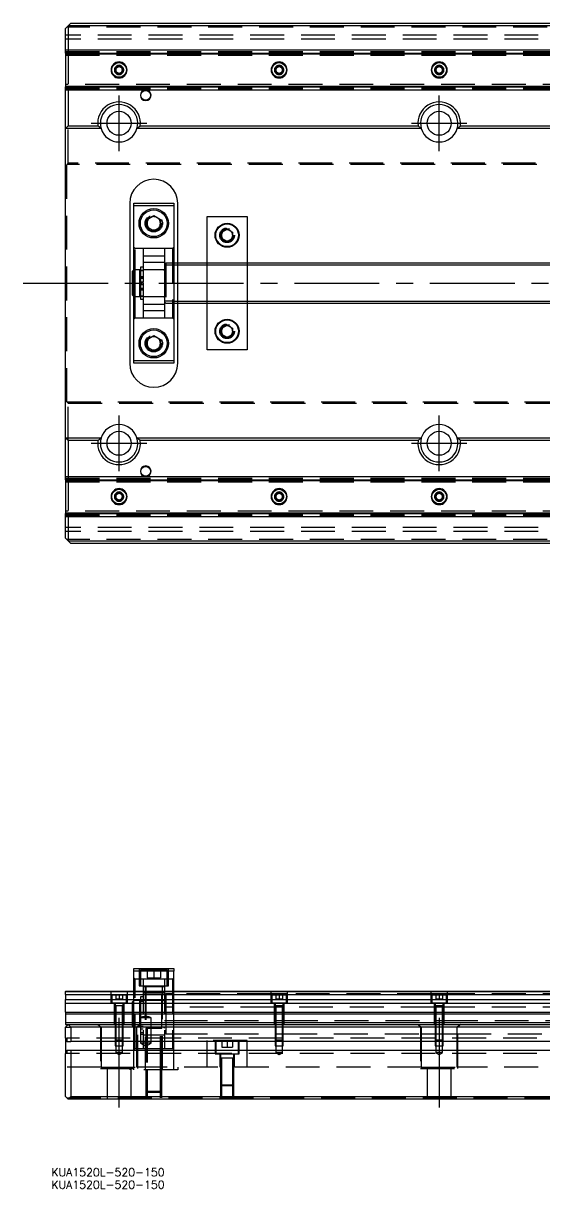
# Model space of a CAD drawing. Extents: x -16 to 810, y -339 to 108.
# Drawn here: x -15.9 to 179.5, y -339.5 to 97.5 of the extents above; entities that cross this region are included whole.
import ezdxf

# ---------------------------------------------------------------- set-up
doc = ezdxf.new("R2010")
doc.units = 0
doc.linetypes.add('CENTER', pattern=[50.8, 31.75, -6.35, 6.35, -6.35])
doc.linetypes.add('DASHED', pattern=[19.05, 12.7, -6.35])
doc.layers.get('0').update_dxf_attribs({"linetype": 'CONTINUOUS'})
doc.layers.add('CENTER', color=1, linetype='CENTER')
doc.styles.get("Standard").update_dxf_attribs({"font": 'txt.shx', "height": 3, "bigfont": 'bigfont.shx'})

# ---------------------------------------------------------------- blocks, each defined once
blk = doc.blocks.new('*U2')
at = {"color": 7, "linetype": 'CONTINUOUS'}
blk.add_text('KUA1520L-520-150', height=3, dxfattribs=at).set_placement((-5.35, -334.86))
blk = doc.blocks.new('*U3')
at = {"color": 7, "linetype": 'CONTINUOUS'}
blk.add_text('KUA1520L-520-150', height=3, dxfattribs=at).set_placement((-5.35, -339.5))

msp = doc.modelspace()

# ---------------------------------------------------------------- linework, layer by layer
at = {"color": 7, "linetype": 'CONTINUOUS'}
for p, q in [((1, 96.5), (0, 95.5)), ((2, 97.5), (1, 96.5)), ((1, 96.5), (1, 87.5)), ((185, 96.5), (1, 96.5)), ((2, 97.5), (185, 97.5)), ((0, 87.5), (0, 95.5)), ((0, 86.32), (0, 87.5)), ((0, 87.5), (185, 87.5)), ((0, 86.32), (185, 86.32)), ((0, 86.32), (0, 86.1)), ((0, 86.1), (0, 73.9)), ((0, 86.1), (185, 86.1)), ((18.75, 80.72), (20, 81.44)), ((18.75, 79.28), (18.75, 80.72)), ((20, 78.56), (18.75, 79.28)), ((20, 81.44), (21.25, 80.72)), ((21.25, 79.28), (20, 78.56)), ((21.25, 80.72), (21.25, 79.28)), ((78.75, 80.72), (80, 81.44)), ((78.75, 79.28), (78.75, 80.72)), ((80, 78.56), (78.75, 79.28)), ((80, 81.44), (81.25, 80.72)), ((81.25, 79.28), (80, 78.56)), ((81.25, 80.72), (81.25, 79.28)), ((138.75, 80.72), (140, 81.44)), ((138.75, 79.28), (138.75, 80.72)), ((140, 78.56), (138.75, 79.28)), ((140, 81.44), (141.25, 80.72)), ((141.25, 79.28), (140, 78.56)), ((141.25, 80.72), (141.25, 79.28)), ((0, 73.9), (0, 73.68)), ((0, 73.9), (185, 73.9)), ((0, 72.5), (0, 73.68)), ((0, 73.68), (185, 73.68)), ((0, 58), (0, 72.5)), ((0, 72.5), (185, 72.5)), ((1, 72.5), (1, 59)), ((0, 58), (1, 59)), ((0, -58), (0, 58)), ((13.29, 58), (0, 58)), ((1, 59), (12.06, 59)), ((13.29, 58), (12.06, 59)), ((26.71, 58), (27.94, 59)), ((133.29, 58), (26.71, 58)), ((27.94, 59), (132.06, 59)), ((133.29, 58), (132.06, 59)), ((146.71, 58), (147.94, 59)), ((185, 58), (146.71, 58)), ((147.94, 59), (185, 59)), ((24, 30), (24, -30)), ((25.5, 29), (25.5, 30)), ((25.5, 30), (40.5, 30)), ((25.5, -29), (25.5, 29)), ((40.5, 29), (25.5, 29)), ((40.5, 30), (40.5, 29)), ((40.5, 29), (40.5, -29)), ((42, 7.5), (42, 30)), ((30.5, 23.94), (33, 25.39)), ((30.5, 21.06), (30.5, 23.94)), ((33, 25.39), (35.5, 23.94)), ((35.5, 23.94), (35.5, 21.06)), ((53, 7.5), (53, 25)), ((53, 25), (68, 25)), ((68, 25), (68, 7.5)), ((33, 19.61), (30.5, 21.06)), ((35.5, 21.06), (33, 19.61)), ((58.5, 19.15), (60.5, 20.31)), ((58.5, 16.85), (58.5, 19.15)), ((60.5, 20.31), (62.5, 19.15)), ((62.5, 19.15), (62.5, 16.85)), ((60.5, 15.69), (58.5, 16.85)), ((62.5, 16.85), (60.5, 15.69)), ((25.5, 5), (25, 4.5)), ((25, -4.5), (25, 4.5)), ((185, 7.5), (40.5, 7.5)), ((25, -4.5), (25.5, -5)), ((40.5, -7.5), (185, -7.5)), ((42, -30), (42, -7.5)), ((53, -25), (53, -7.5)), ((68, -7.5), (68, -25)), ((58.5, -16.85), (60.5, -15.69)), ((58.5, -19.15), (58.5, -16.85)), ((60.5, -15.69), (62.5, -16.85)), ((62.5, -16.85), (62.5, -19.15)), ((30.5, -21.06), (33, -19.61)), ((30.5, -23.94), (30.5, -21.06)), ((33, -19.61), (35.5, -21.06)), ((35.5, -21.06), (35.5, -23.94)), ((60.5, -20.31), (58.5, -19.15)), ((62.5, -19.15), (60.5, -20.31)), ((33, -25.39), (30.5, -23.94)), ((35.5, -23.94), (33, -25.39)), ((68, -25), (53, -25)), ((25.5, -29), (40.5, -29)), ((25.5, -30), (25.5, -29)), ((40.5, -30), (25.5, -30)), ((40.5, -29), (40.5, -30)), ((0, -72.5), (0, -58)), ((0, -58), (13.29, -58)), ((1, -59), (0, -58)), ((12.06, -59), (1, -59)), ((1, -59), (1, -72.5)), ((12.06, -59), (13.29, -58)), ((26.71, -58), (133.29, -58)), ((27.94, -59), (26.71, -58)), ((132.06, -59), (27.94, -59)), ((132.06, -59), (133.29, -58)), ((146.71, -58), (185, -58)), ((147.94, -59), (146.71, -58)), ((185, -59), (147.94, -59)), ((0, -73.68), (0, -72.5)), ((0, -72.5), (185, -72.5)), ((0, -73.68), (0, -73.9)), ((0, -73.68), (185, -73.68)), ((0, -73.9), (0, -86.1)), ((0, -73.9), (185, -73.9)), ((18.75, -79.28), (20, -78.56)), ((20, -78.56), (21.25, -79.28)), ((78.75, -79.28), (80, -78.56)), ((80, -78.56), (81.25, -79.28)), ((138.75, -79.28), (140, -78.56)), ((140, -78.56), (141.25, -79.28)), ((18.75, -80.72), (18.75, -79.28)), ((20, -81.44), (18.75, -80.72)), ((21.25, -80.72), (20, -81.44)), ((21.25, -79.28), (21.25, -80.72)), ((78.75, -80.72), (78.75, -79.28)), ((80, -81.44), (78.75, -80.72)), ((81.25, -80.72), (80, -81.44)), ((81.25, -79.28), (81.25, -80.72)), ((138.75, -80.72), (138.75, -79.28)), ((140, -81.44), (138.75, -80.72)), ((141.25, -80.72), (140, -81.44)), ((141.25, -79.28), (141.25, -80.72)), ((0, -86.1), (0, -86.32)), ((0, -86.1), (185, -86.1)), ((0, -87.5), (0, -86.32)), ((0, -86.32), (185, -86.32)), ((0, -95.5), (0, -87.5)), ((0, -87.5), (185, -87.5)), ((1, -87.5), (1, -96.5)), ((0, -95.5), (1, -96.5)), ((1, -96.5), (185, -96.5)), ((1, -96.5), (2, -97.5)), ((185, -97.5), (2, -97.5)), ((25.5, -256.95), (40.5, -256.95)), ((25.5, -257.95), (25.5, -256.95)), ((40.5, -256.95), (40.5, -257.95)), ((25.5, -265.45), (25.5, -257.95)), ((40.5, -257.95), (25.5, -257.95)), ((40.5, -265.45), (40.5, -257.95)), ((0, -265.45), (0, -265.58)), ((0, -265.45), (191.5, -265.45)), ((0, -265.58), (191.5, -265.58)), ((0, -266.66), (0, -265.58)), ((0, -266.66), (191.5, -266.66)), ((0, -266.66), (0, -268.53)), ((0, -269.88), (0, -268.53)), ((0, -268.53), (191.5, -268.53)), ((0, -273.36), (0, -269.88)), ((0, -269.88), (191.5, -269.88)), ((0, -273.36), (191.5, -273.36)), ((0, -273.36), (0, -273.95)), ((0, -273.95), (191.5, -273.95)), ((0, -273.95), (0, -277.15)), ((0, -277.15), (520, -277.15)), ((0, -277.15), (0, -277.95)), ((0, -278.95), (1, -277.95)), ((0, -277.95), (1, -277.95)), ((0, -283.1), (0, -278.95)), ((1, -277.95), (519, -277.95)), ((1, -277.95), (2, -278.95)), ((518, -278.95), (2, -278.95)), ((2, -278.95), (2, -284.25)), ((0, -283.1), (0, -284.25)), ((0, -283.1), (0.5, -283.1)), ((0.5, -283.1), (0.5, -284.25)), ((0, -284.25), (0, -287.65)), ((0.5, -284.25), (0, -284.25)), ((0, -287.65), (0, -288.8)), ((0, -287.65), (0.5, -287.65)), ((0.5, -284.25), (2, -284.25)), ((2, -287.65), (0.5, -287.65)), ((0.5, -287.65), (0.5, -288.8)), ((518, -284.25), (2, -284.25)), ((518, -287.65), (2, -287.65)), ((2, -287.65), (2, -304.95)), ((0.5, -288.8), (0, -288.8)), ((0, -304.95), (0, -288.8)), ((1, -305.95), (0, -304.95)), ((2, -304.95), (1, -305.95)), ((2, -304.95), (518, -304.95)), ((519, -305.95), (1, -305.95))]:
    msp.add_line(p, q, dxfattribs=at)
at = {"color": 3, "linetype": 'DASHED'}
for p, q in [((520, 93), (0, 93)), ((199.5, 96), (0.5, 96)), ((520, 91.5), (0, 91.5)), ((1, 87.5), (1, 72.5)), ((0, 86.91), (185, 86.91)), ((0, 86.7), (520, 86.7)), ((0, 86.26), (191.5, 86.26)), ((0, 85.5), (191.5, 85.5)), ((18.5, 80), (18.52, 80.22)), ((78.5, 80), (78.52, 80.22)), ((138.5, 80), (138.52, 80.22)), ((191.5, 74.5), (0, 74.5)), ((0, 73.74), (191.5, 73.74)), ((0, 73.3), (520, 73.3)), ((0, 73.09), (185, 73.09)), ((1, 45), (1, 59)), ((1, 45), (0.5, 44.5)), ((519.5, 44.5), (0.5, 44.5)), ((0.5, -44.5), (0.5, 44.5)), ((519, 45), (1, 45)), ((30, 22.5), (30.02, 22.85)), ((58, 18), (58.01, 18.25)), ((26, 13), (25.5, 13.5)), ((40.5, 13.5), (40, 13)), ((29, 13), (26, 13)), ((26, 0), (26, 13)), ((37, 13), (29, 13)), ((29, 13), (29, 0)), ((37, 10.2), (29, 10.2)), ((40, 13), (37, 13)), ((37, 13), (37, 0)), ((40, 13), (40, -13)), ((27.85, 5), (25.5, 5)), ((27.85, -5), (27.85, 5)), ((28, 4.8), (27.85, 4.8)), ((29, 6), (28, 6)), ((28, 6), (28, -6)), ((29, 4.8), (28, 4.8)), ((29, 4.65), (28, 4.65)), ((37, 7.8), (29, 7.8)), ((36.7, 5), (29, 5)), ((36.7, 5), (29, 5)), ((37, 5), (36.7, 5)), ((37.5, 7.5), (37, 7)), ((40.5, 6.75), (37, 6.75)), ((40.5, 7.5), (37.5, 7.5)), ((37.5, 7.5), (37.5, -7.5)), ((42, 2.5), (42, 7.5)), ((53, 2.5), (53, 7.5)), ((68, 7.5), (68, 2.5)), ((26, -13), (26, 0)), ((29, 2.4), (28, 2.4)), ((28, 2.34), (29, 2.34)), ((29, 1.8), (28, 1.8)), ((28, 0.6), (29, 0.6)), ((28, 0.3), (29, 0.3)), ((29, 0), (29, -13)), ((37, 0), (37, -13)), ((42, -2.5), (42, 2.5)), ((53, -2.5), (53, 2.5)), ((68, 2.5), (68, -2.5)), ((28, -0.3), (29, -0.3)), ((29, -0.6), (28, -0.6)), ((28, -1.8), (29, -1.8)), ((29, -2.34), (28, -2.34)), ((28, -2.4), (29, -2.4)), ((42, -7.5), (42, -2.5)), ((53, -7.5), (53, -2.5)), ((68, -2.5), (68, -7.5)), ((25.5, -5), (27.85, -5)), ((27.85, -4.8), (28, -4.8)), ((28, -4.65), (29, -4.65)), ((28, -4.8), (29, -4.8)), ((28, -6), (29, -6)), ((29, -5), (36.7, -5)), ((29, -5), (36.7, -5)), ((29, -7.8), (37, -7.8)), ((36.7, -5), (37, -5)), ((40.5, -6.75), (37, -6.75)), ((37, -7), (37.5, -7.5)), ((37.5, -7.5), (40.5, -7.5)), ((25.5, -13.5), (26, -13)), ((26, -13), (29, -13)), ((29, -10.2), (37, -10.2)), ((29, -13), (37, -13)), ((37, -13), (40, -13)), ((40, -13), (40.5, -13.5)), ((58, -18), (58.02, -17.7)), ((30, -22.5), (30.02, -22.15)), ((0.5, -44.5), (1, -45)), ((0.5, -44.5), (519.5, -44.5)), ((1, -59), (1, -45)), ((1, -45), (519, -45)), ((0, -73.09), (185, -73.09)), ((0, -73.3), (520, -73.3)), ((0, -73.74), (191.5, -73.74)), ((1, -72.5), (1, -87.5)), ((0, -74.5), (191.5, -74.5)), ((21.48, -79.74), (21.5, -80)), ((78.5, -80), (78.52, -79.75)), ((138.5, -80), (138.52, -79.75)), ((191.5, -85.5), (0, -85.5)), ((0, -86.26), (191.5, -86.26)), ((0, -86.7), (520, -86.7)), ((0, -86.91), (185, -86.91)), ((520, -91.5), (0, -91.5)), ((520, -93), (0, -93)), ((199.5, -96), (0.5, -96)), ((27.5, -256.95), (27.5, -263.45)), ((28, -257.45), (28, -263.45)), ((38, -257.45), (28, -257.45)), ((30.5, -257.45), (30.5, -260.45)), ((33, -257.45), (33, -260.45)), ((35.5, -257.45), (35.5, -260.45)), ((38, -263.45), (38, -257.45)), ((38.5, -263.45), (38.5, -256.95)), ((26, -260.95), (25.5, -260.45)), ((29, -260.95), (26, -260.95)), ((26, -286.95), (26, -260.95)), ((37, -260.95), (29, -260.95)), ((37, -260.95), (29, -260.95)), ((29, -260.95), (29, -286.95)), ((30.5, -260.45), (33, -260.45)), ((33, -260.45), (35.5, -260.45)), ((40, -260.95), (37, -260.95)), ((37, -260.95), (37, -286.95)), ((40.5, -260.45), (40, -260.95)), ((40, -260.95), (40, -286.95)), ((17, -269.95), (17, -265.45)), ((23, -265.45), (23, -269.95)), ((25.5, -277.95), (25.5, -265.45)), ((27.5, -263.45), (38.5, -263.45)), ((37, -263.75), (29, -263.75)), ((37, -266.15), (29, -266.15)), ((29.75, -263.45), (29.75, -294.95)), ((30, -263.45), (30, -279.45)), ((36, -279.45), (36, -263.45)), ((36.25, -294.95), (36.25, -263.45)), ((37.5, -266.45), (37, -266.95)), ((40.5, -266.45), (37.5, -266.45)), ((37.5, -266.45), (37.5, -273.95)), ((40.5, -277.95), (40.5, -265.45)), ((77, -266.45), (40.5, -266.45)), ((77, -269.95), (77, -265.45)), ((83, -266.45), (77, -266.45)), ((83, -265.45), (83, -269.95)), ((137, -266.45), (83, -266.45)), ((137, -269.95), (137, -265.45)), ((143, -266.45), (137, -266.45)), ((143, -265.45), (143, -269.95)), ((191.5, -266.45), (143, -266.45)), ((23, -269.95), (17, -269.95)), ((17.25, -266.95), (17.25, -269.95)), ((22.75, -266.95), (17.25, -266.95)), ((18.25, -277.95), (18.25, -269.95)), ((18.5, -269.95), (18.5, -270.95)), ((18.75, -266.95), (18.75, -268.25)), ((18.75, -268.25), (20, -268.25)), ((20, -266.95), (20, -268.25)), ((20, -268.25), (21.25, -268.25)), ((21.25, -266.95), (21.25, -268.25)), ((21.5, -270.95), (21.5, -269.95)), ((21.75, -269.95), (21.75, -277.95)), ((22.75, -269.95), (22.75, -266.95)), ((25.5, -268.95), (25, -269.45)), ((25, -273.95), (25, -269.45)), ((27.85, -268.95), (25.5, -268.95)), ((27.85, -273.95), (27.85, -268.95)), ((29, -269.15), (27.85, -269.15)), ((29, -267.5), (28, -267.5)), ((28, -267.5), (28, -275.45)), ((29, -269.3), (28, -269.3)), ((36.7, -268.95), (29, -268.95)), ((36.7, -268.95), (29, -268.95)), ((37, -268.95), (36.7, -268.95)), ((83, -269.95), (77, -269.95)), ((77.25, -266.95), (77.25, -269.95)), ((82.75, -266.95), (77.25, -266.95)), ((78.25, -277.95), (78.25, -269.95)), ((78.5, -269.95), (78.5, -270.95)), ((78.75, -266.95), (78.75, -268.25)), ((78.75, -268.25), (80, -268.25)), ((80, -266.95), (80, -268.25)), ((80, -268.25), (81.25, -268.25)), ((81.25, -266.95), (81.25, -268.25)), ((81.5, -270.95), (81.5, -269.95)), ((81.75, -269.95), (81.75, -277.95)), ((82.75, -269.95), (82.75, -266.95)), ((143, -269.95), (137, -269.95)), ((137.25, -266.95), (137.25, -269.95)), ((142.75, -266.95), (137.25, -266.95)), ((138.25, -277.95), (138.25, -269.95)), ((138.5, -269.95), (138.5, -270.95)), ((138.75, -266.95), (138.75, -268.25)), ((138.75, -268.25), (140, -268.25)), ((140, -266.95), (140, -268.25)), ((140, -268.25), (141.25, -268.25)), ((141.25, -266.95), (141.25, -268.25)), ((141.5, -270.95), (141.5, -269.95)), ((141.75, -269.95), (141.75, -277.95)), ((142.75, -269.95), (142.75, -266.95)), ((0, -273.95), (191.5, -273.95)), ((18.5, -270.94), (18.5, -270.95)), ((20, -270.95), (18.5, -270.95)), ((18.5, -270.95), (18.5, -270.95)), ((18.5, -270.95), (18.5, -277.95)), ((21.5, -270.95), (18.5, -270.95)), ((18.75, -270.95), (18.75, -277.95)), ((21.5, -270.95), (20, -270.95)), ((21.25, -277.95), (21.25, -270.95)), ((21.5, -270.95), (21.5, -270.94)), ((21.5, -270.95), (21.5, -270.95)), ((21.5, -277.95), (21.5, -270.95)), ((25, -277.95), (25, -273.95)), ((27.85, -278.95), (27.85, -273.95)), ((30.06, -274.95), (29.94, -274.95)), ((40.5, -271.45), (37, -271.45)), ((37.5, -273.95), (37.5, -277.95)), ((78.25, -271.45), (40.5, -271.45)), ((78.5, -271.45), (78.25, -271.45)), ((78.5, -270.94), (78.5, -270.95)), ((81.5, -270.95), (78.5, -270.95)), ((80, -270.95), (78.5, -270.95)), ((78.5, -270.95), (78.5, -277.95)), ((78.5, -270.95), (78.5, -270.95)), ((81.5, -270.95), (78.5, -270.95)), ((78.75, -271.45), (78.5, -271.45)), ((78.75, -270.95), (78.75, -277.95)), ((81.25, -271.45), (78.75, -271.45)), ((81.5, -270.95), (80, -270.95)), ((81.25, -277.95), (81.25, -270.95)), ((81.5, -271.45), (81.25, -271.45)), ((81.5, -270.95), (81.5, -270.94)), ((81.5, -277.95), (81.5, -270.95)), ((81.5, -270.95), (81.5, -270.95)), ((81.75, -271.45), (81.5, -271.45)), ((138.25, -271.45), (81.75, -271.45)), ((138.5, -271.45), (138.25, -271.45)), ((138.5, -270.94), (138.5, -270.95)), ((141.5, -270.95), (138.5, -270.95)), ((138.5, -270.95), (138.5, -270.95)), ((138.5, -270.95), (138.5, -277.95)), ((140, -270.95), (138.5, -270.95)), ((138.75, -271.45), (138.5, -271.45)), ((138.75, -270.95), (138.75, -277.95)), ((141.25, -271.45), (138.75, -271.45)), ((141.5, -270.95), (140, -270.95)), ((141.25, -277.95), (141.25, -270.95)), ((141.5, -271.45), (141.25, -271.45)), ((141.5, -270.95), (141.5, -270.94)), ((141.5, -270.95), (141.5, -270.95)), ((141.5, -277.95), (141.5, -270.95)), ((141.75, -271.45), (141.5, -271.45)), ((191.5, -271.45), (141.75, -271.45)), ((0, -278.95), (2, -278.95)), ((12, -277.95), (13, -278.95)), ((12.06, -277.95), (13.29, -278.95)), ((13, -278.95), (13, -294.45)), ((13.29, -278.95), (13.29, -284.25)), ((18.5, -277.95), (18.5, -283.7)), ((18.5, -277.95), (18.5, -283.7)), ((18.75, -277.95), (18.75, -283.95)), ((21.25, -283.95), (21.25, -277.95)), ((21.5, -283.7), (21.5, -277.95)), ((21.5, -283.7), (21.5, -277.95)), ((25, -278.45), (25, -277.95)), ((25, -278.45), (25.5, -278.95)), ((25.5, -284.25), (25.5, -277.95)), ((27.94, -277.95), (26.71, -278.95)), ((26.71, -284.25), (26.71, -278.95)), ((27, -278.95), (28, -277.95)), ((27, -294.45), (27, -278.95)), ((27.85, -278.75), (29, -278.75)), ((28, -275.45), (28, -277.95)), ((32, -275.45), (28, -275.45)), ((28, -277.95), (28, -284.25)), ((28, -278.59), (29, -278.59)), ((28, -278.59), (29, -278.59)), ((30, -279.44), (30, -294.95)), ((36, -279.45), (30, -279.45)), ((36, -279.45), (30, -279.45)), ((30.5, -279.45), (30.5, -294.95)), ((32, -277.95), (32, -275.45)), ((32, -284.25), (32, -277.95)), ((35.5, -294.95), (35.5, -279.45)), ((36, -294.95), (36, -279.44)), ((37, -276.45), (40.5, -276.45)), ((37.5, -277.95), (37.5, -281.45)), ((40.5, -276.45), (78.25, -276.45)), ((40.5, -284.25), (40.5, -277.95)), ((78.25, -276.45), (78.5, -276.45)), ((78.5, -276.45), (78.75, -276.45)), ((78.5, -277.95), (78.5, -283.7)), ((78.5, -277.95), (78.5, -283.7)), ((78.75, -276.45), (81.25, -276.45)), ((78.75, -277.95), (78.75, -283.95)), ((81.25, -276.45), (81.5, -276.45)), ((81.25, -283.95), (81.25, -277.95)), ((81.5, -276.45), (81.75, -276.45)), ((81.5, -283.7), (81.5, -277.95)), ((81.5, -283.7), (81.5, -277.95)), ((81.75, -276.45), (138.25, -276.45)), ((132, -277.95), (133, -278.95)), ((132.06, -277.95), (133.29, -278.95)), ((133, -278.95), (133, -294.45)), ((133.29, -278.95), (133.29, -284.25)), ((138.25, -276.45), (138.5, -276.45)), ((138.5, -276.45), (138.75, -276.45)), ((138.5, -277.95), (138.5, -283.7)), ((138.5, -277.95), (138.5, -283.7)), ((138.75, -276.45), (141.25, -276.45)), ((138.75, -277.95), (138.75, -283.95)), ((141.25, -276.45), (141.5, -276.45)), ((141.25, -283.95), (141.25, -277.95)), ((141.5, -276.45), (141.75, -276.45)), ((141.5, -283.7), (141.5, -277.95)), ((141.5, -283.7), (141.5, -277.95)), ((141.75, -276.45), (198.25, -276.45)), ((147.94, -277.95), (146.71, -278.95)), ((146.71, -284.25), (146.71, -278.95)), ((147, -278.95), (148, -277.95)), ((147, -294.45), (147, -278.95)), ((519.5, -283.1), (0.5, -283.1)), ((18.5, -283.7), (18.75, -283.95)), ((18.5, -283.7), (18.5, -284.25)), ((18.5, -283.7), (21.5, -283.7)), ((18.75, -283.95), (18.75, -285.95)), ((21.25, -283.95), (18.75, -283.95)), ((21.25, -283.95), (21.5, -283.7)), ((21.25, -285.95), (21.25, -283.95)), ((21.5, -284.25), (21.5, -283.7)), ((29, -279.68), (28, -279.68)), ((28, -280.88), (29, -280.88)), ((28, -281.59), (29, -281.59)), ((29, -281.75), (37, -281.75)), ((37, -280.95), (37.5, -281.45)), ((37.5, -281.45), (40.5, -281.45)), ((40.5, -281.45), (78.5, -281.45)), ((53, -284.25), (53, -283.95)), ((68, -283.95), (53, -283.95)), ((56, -283.95), (56, -288.95)), ((56.25, -283.95), (56.25, -284.25)), ((58.5, -283.95), (58.5, -286.45)), ((60.5, -283.95), (60.5, -286.45)), ((62.5, -283.95), (62.5, -286.45)), ((64.75, -284.25), (64.75, -283.95)), ((65, -288.95), (65, -283.95)), ((68, -284.25), (68, -283.95)), ((78.5, -281.45), (78.75, -281.45)), ((78.5, -283.7), (78.75, -283.95)), ((78.5, -283.7), (78.5, -284.25)), ((78.5, -283.7), (81.5, -283.7)), ((78.75, -281.45), (81.25, -281.45)), ((78.75, -283.95), (78.75, -285.95)), ((81.25, -283.95), (78.75, -283.95)), ((81.25, -281.45), (81.5, -281.45)), ((81.25, -283.95), (81.5, -283.7)), ((81.25, -285.95), (81.25, -283.95)), ((81.5, -281.45), (133.29, -281.45)), ((81.5, -284.25), (81.5, -283.7)), ((133.29, -281.45), (138.5, -281.45)), ((138.5, -281.45), (138.75, -281.45)), ((138.5, -283.7), (138.75, -283.95)), ((138.5, -283.7), (138.5, -284.25)), ((138.5, -283.7), (141.5, -283.7)), ((138.75, -281.45), (141.25, -281.45)), ((138.75, -283.95), (138.75, -285.95)), ((141.25, -283.95), (138.75, -283.95)), ((141.25, -281.45), (141.5, -281.45)), ((141.25, -283.95), (141.5, -283.7)), ((141.25, -285.95), (141.25, -283.95)), ((141.5, -281.45), (146.71, -281.45)), ((141.5, -284.25), (141.5, -283.7)), ((146.71, -281.45), (198.5, -281.45)), ((13.29, -284.25), (13.29, -287.65)), ((13.29, -287.65), (13.29, -293.95)), ((18.5, -284.25), (18.5, -285.95)), ((18.5, -285.95), (21.5, -285.95)), ((18.75, -285.95), (18.75, -288.45)), ((21.25, -288.45), (21.25, -285.95)), ((21.5, -285.95), (21.5, -284.25)), ((25.5, -287.65), (25.5, -284.25)), ((25.5, -287.45), (26, -286.95)), ((25.5, -294.95), (25.5, -287.65)), ((26, -286.95), (29, -286.95)), ((26.71, -287.65), (26.71, -284.25)), ((26.71, -293.95), (26.71, -287.65)), ((28, -284.25), (28, -284.32)), ((28, -284.32), (28, -284.95)), ((28, -284.32), (28.17, -284.95)), ((32, -284.32), (28, -284.32)), ((28, -284.95), (30, -286.1)), ((32, -284.95), (28, -284.95)), ((29, -284.15), (37, -284.15)), ((29, -286.95), (37, -286.95)), ((29, -286.95), (37, -286.95)), ((30, -286.1), (32, -284.95)), ((31.83, -284.95), (32, -284.32)), ((32, -284.32), (32, -284.25)), ((32, -284.95), (32, -284.32)), ((37, -286.95), (40, -286.95)), ((40, -286.95), (40.5, -287.45)), ((40.5, -287.65), (40.5, -284.25)), ((40.5, -294.95), (40.5, -287.65)), ((53, -287.65), (53, -284.25)), ((53, -293.95), (53, -287.65)), ((56.25, -284.25), (56.25, -287.65)), ((56.25, -287.65), (56.25, -288.95)), ((58.5, -286.45), (60.5, -286.45)), ((60.5, -286.45), (62.5, -286.45)), ((64.75, -287.65), (64.75, -284.25)), ((64.75, -288.95), (64.75, -287.65)), ((68, -287.65), (68, -284.25)), ((68, -293.95), (68, -287.65)), ((78.5, -284.25), (78.5, -285.95)), ((78.5, -285.95), (81.5, -285.95)), ((78.75, -285.95), (78.75, -288.45)), ((81.25, -288.45), (81.25, -285.95)), ((81.5, -285.95), (81.5, -284.25)), ((133.29, -284.25), (133.29, -287.65)), ((133.29, -287.65), (133.29, -293.95)), ((138.5, -284.25), (138.5, -285.95)), ((138.5, -285.95), (141.5, -285.95)), ((138.75, -285.95), (138.75, -288.45)), ((141.25, -288.45), (141.25, -285.95)), ((141.5, -285.95), (141.5, -284.25)), ((146.71, -287.65), (146.71, -284.25)), ((146.71, -293.95), (146.71, -287.65)), ((519.5, -288.8), (0.5, -288.8)), ((18.75, -288.45), (20, -289.17)), ((21.25, -288.45), (18.75, -288.45)), ((20, -289.17), (21.25, -288.45)), ((56, -288.95), (65, -288.95)), ((57.75, -288.95), (57.75, -293.95)), ((58, -288.95), (58, -290.55)), ((58, -290.54), (58, -293.95)), ((63, -290.55), (58, -290.55)), ((58.4, -290.55), (58.4, -293.95)), ((62.6, -293.95), (62.6, -290.55)), ((63, -290.55), (63, -288.95)), ((63, -293.95), (63, -290.54)), ((63.25, -293.95), (63.25, -288.95)), ((78.75, -288.45), (80, -289.17)), ((81.25, -288.45), (78.75, -288.45)), ((80, -289.17), (81.25, -288.45)), ((138.75, -288.45), (140, -289.17)), ((141.25, -288.45), (138.75, -288.45)), ((140, -289.17), (141.25, -288.45)), ((13.29, -293.95), (0, -293.95)), ((13, -294.45), (27, -294.45)), ((13.29, -293.95), (26.71, -293.95)), ((15.5, -294.45), (15.5, -305.95)), ((24, -293.95), (24, -294.95)), ((42, -294.95), (24, -294.95)), ((24.5, -305.95), (24.5, -294.45)), ((133.29, -293.95), (26.71, -293.95)), ((30, -294.95), (30, -302.95)), ((30, -294.95), (30, -302.95)), ((30.5, -294.95), (30.5, -303.45)), ((35.5, -303.45), (35.5, -294.95)), ((36, -302.95), (36, -294.95)), ((36, -302.95), (36, -294.95)), ((42, -293.95), (42, -294.95)), ((58, -293.95), (58, -300.55)), ((58, -293.95), (58, -300.55)), ((58.4, -293.95), (58.4, -300.95)), ((62.6, -300.95), (62.6, -293.95)), ((63, -300.55), (63, -293.95)), ((63, -300.55), (63, -293.95)), ((133, -294.45), (147, -294.45)), ((133.29, -293.95), (146.71, -293.95)), ((135.5, -294.45), (135.5, -305.95)), ((144.5, -305.95), (144.5, -294.45)), ((253.29, -293.95), (146.71, -293.95)), ((58, -300.55), (58.4, -300.95)), ((58, -300.55), (58, -305.45)), ((58, -300.55), (63, -300.55)), ((58.4, -300.95), (58.4, -305.45)), ((62.6, -300.95), (58.4, -300.95)), ((62.6, -300.95), (63, -300.55)), ((62.6, -305.45), (62.6, -300.95)), ((63, -305.45), (63, -300.55)), ((0.5, -305.45), (519.5, -305.45)), ((30, -302.95), (30.5, -303.45)), ((30, -302.95), (30, -305.45)), ((30, -302.95), (36, -302.95)), ((30.5, -303.45), (30.5, -305.45)), ((35.5, -303.45), (30.5, -303.45)), ((35.5, -303.45), (36, -302.95)), ((35.5, -305.45), (35.5, -303.45)), ((36, -305.45), (36, -302.95))]:
    msp.add_line(p, q, dxfattribs=at)
at = {"color": 3, "linetype": 'CONTINUOUS'}
for p, q in [((185, 6.75), (40.5, 6.75)), ((40.5, -6.75), (185, -6.75))]:
    msp.add_line(p, q, dxfattribs=at)
at = {"color": 7, "linetype": 'CONTINUOUS'}
for centre, radius in [((20, 80), 2.75), ((80, 80), 2.75), ((140, 80), 2.75), ((20, 60), 4.5), ((140, 60), 4.5), ((33, 22.5), 5.5), ((33, 22.5), 5), ((60.5, 18), 4.5), ((60.5, 18), 4.25), ((33, -22.5), 5.5), ((60.5, -18), 4.5), ((60.5, -18), 4.25), ((33, -22.5), 5), ((20, -60), 4.5), ((140, -60), 4.5), ((20, -80), 2.75), ((80, -80), 2.75), ((140, -80), 2.75)]:
    msp.add_circle(centre, radius, dxfattribs=at)
at = {"color": 3, "linetype": 'DASHED'}
for centre, radius in [((20, 80), 1.5), ((80, 80), 1.5), ((140, 80), 1.5), ((33, 22.5), 3.25), ((33, 22.5), 3), ((60.5, 18), 2.75), ((60.5, 18), 2.5), ((60.5, -18), 2.75), ((60.5, -18), 2.5), ((33, -22.5), 3.25), ((33, -22.5), 3), ((20, -80), 1.5), ((80, -80), 1.5), ((140, -80), 1.5)]:
    msp.add_circle(centre, radius, dxfattribs=at)
at = {"color": 3, "linetype": 'CONTINUOUS'}
for centre in [(30, 70.5), (30, -70.5)]:
    msp.add_circle(centre, 1.83, dxfattribs=at)
at = {"color": 7, "linetype": 'CONTINUOUS'}
for centre, radius, start, end in [((20, 80), 3, 0, 180), ((20, 80), 3, 180, 0), ((80, 80), 3, 0, 180), ((80, 80), 3, 180, 0), ((140, 80), 3, 0, 180), ((140, 80), 3, 180, 0), ((30, 70.5), 2, 180, 90), ((30, 70.5), 2, 90, 180), ((20, 60), 8, 352.8192, 187.1808), ((20, 60), 7, 343.3985, 196.6015), ((140, 60), 8, 352.8192, 187.1808), ((140, 60), 7, 343.3985, 196.6015), ((20, 60), 7, 196.6015, 343.3985), ((140, 60), 7, 196.6015, 343.3985), ((33, 30), 9, 0, 180), ((33, -30), 9, 180, 0), ((20, -60), 7, 16.6015, 163.3985), ((140, -60), 7, 16.6015, 163.3985), ((20, -60), 8, 172.8192, 7.1808), ((20, -60), 7, 163.3985, 16.6015), ((140, -60), 8, 172.8192, 7.1808), ((140, -60), 7, 163.3985, 16.6015), ((30, -70.5), 2, 270, 180), ((30, -70.5), 2, 180, 270), ((20, -80), 3, 0, 180), ((80, -80), 3, 0, 180), ((140, -80), 3, 0, 180), ((20, -80), 3, 180, 0), ((80, -80), 3, 180, 0), ((140, -80), 3, 180, 0)]:
    msp.add_arc(centre, radius, start, end, dxfattribs=at)
at = {"color": 3, "linetype": 'DASHED'}
for centre, radius, start, end in [((20, 80), 1.75, 0, 180), ((20, 80), 1.75, 180, 0), ((20, 80), 1.25, 120, 180), ((20, 80), 1.25, 180, 240), ((20, 80), 1.25, 60, 120), ((20, 80), 1.25, 240, 300), ((20, 80), 1.25, 0, 60), ((20, 80), 1.25, 300, 0), ((80, 80), 1.75, 0, 180), ((80, 80), 1.75, 180, 0), ((80, 80), 1.25, 120, 180), ((80, 80), 1.25, 180, 240), ((80, 80), 1.25, 60, 120), ((80, 80), 1.25, 240, 300), ((80, 80), 1.25, 0, 60), ((80, 80), 1.25, 300, 0), ((140, 80), 1.75, 0, 180), ((140, 80), 1.75, 180, 0), ((140, 80), 1.25, 120, 180), ((140, 80), 1.25, 180, 240), ((140, 80), 1.25, 60, 120), ((140, 80), 1.25, 240, 300), ((140, 80), 1.25, 300, 0), ((140, 80), 1.25, 0, 60), ((33, 22.5), 2.5, 120, 180), ((33, 22.5), 2.5, 180, 240), ((33, 22.5), 2.5, 60, 120), ((33, 22.5), 2.5, 0, 60), ((33, 22.5), 2.5, 300, 0), ((33, 22.5), 2.5, 240, 300), ((60.5, 18), 2.1, 162.2472, 180), ((60.5, 18), 2.1, 180, 197.7528), ((60.5, 18), 2.1, 137.7528, 162.2472), ((60.5, 18), 2.1, 102.2472, 137.7528), ((60.5, 18), 2.1, 77.7528, 102.2472), ((60.5, 18), 2.1, 42.2472, 77.7528), ((60.5, 18), 2.1, 17.7528, 42.2472), ((60.5, 18), 2.1, 342.2472, 17.7528), ((60.5, 18), 2.1, 197.7528, 222.2472), ((60.5, 18), 2.1, 222.2472, 257.7528), ((60.5, 18), 2.1, 257.7528, 282.2472), ((60.5, 18), 2.1, 282.2472, 317.7528), ((60.5, 18), 2.1, 317.7528, 342.2472), ((36.7, 5.3), 0.3, 270, 360), ((36.7, -5.3), 0.3, 0, 90), ((60.5, -18), 2.1, 162.2472, 180), ((60.5, -18), 2.1, 137.7528, 162.2472), ((60.5, -18), 2.1, 102.2472, 137.7528), ((60.5, -18), 2.1, 77.7528, 102.2472), ((60.5, -18), 2.1, 42.2472, 77.7528), ((60.5, -18), 2.1, 17.7528, 42.2472), ((60.5, -18), 2.1, 342.2472, 17.7528), ((33, -22.5), 2.5, 120, 180), ((33, -22.5), 2.5, 60, 120), ((33, -22.5), 2.5, 0, 60), ((60.5, -18), 2.1, 180, 197.7528), ((60.5, -18), 2.1, 197.7528, 222.2472), ((60.5, -18), 2.1, 222.2472, 257.7528), ((60.5, -18), 2.1, 257.7528, 282.2472), ((60.5, -18), 2.1, 282.2472, 317.7528), ((60.5, -18), 2.1, 317.7528, 342.2472), ((33, -22.5), 2.5, 180, 240), ((33, -22.5), 2.5, 240, 300), ((33, -22.5), 2.5, 300, 0), ((20, -80), 1.75, 0, 180), ((80, -80), 1.75, 0, 180), ((140, -80), 1.75, 0, 180), ((20, -80), 1.75, 180, 0), ((20, -80), 1.25, 120, 180), ((20, -80), 1.25, 180, 240), ((20, -80), 1.25, 60, 120), ((20, -80), 1.25, 240, 300), ((20, -80), 1.25, 0, 60), ((20, -80), 1.25, 300, 0), ((80, -80), 1.75, 180, 0), ((80, -80), 1.25, 120, 180), ((80, -80), 1.25, 180, 240), ((80, -80), 1.25, 60, 120), ((80, -80), 1.25, 240, 300), ((80, -80), 1.25, 0, 60), ((80, -80), 1.25, 300, 0), ((140, -80), 1.75, 180, 0), ((140, -80), 1.25, 120, 180), ((140, -80), 1.25, 180, 240), ((140, -80), 1.25, 240, 300), ((140, -80), 1.25, 60, 120), ((140, -80), 1.25, 0, 60), ((140, -80), 1.25, 300, 0), ((36.7, -268.65), 0.3, 270, 360), ((29.94, -278.95), 4, 90, 118.9695), ((30.06, -278.95), 4, 61.0305, 90), ((36.7, -279.25), 0.3, 0, 90)]:
    msp.add_arc(centre, radius, start, end, dxfattribs=at)
at = {"layer": 'CENTER', "color": 1, "linetype": 'CENTER'}
for p, q in [((20, 49.6), (20, 70.4)), ((140, 49.6), (140, 70.4)), ((9.6, 60), (30.4, 60)), ((129.6, 60), (150.4, 60)), ((-15.87, 0), (575.66, 0)), ((20, -70.4), (20, -49.6)), ((140, -70.4), (140, -49.6)), ((9.6, -60), (30.4, -60)), ((129.6, -60), (150.4, -60)), ((20, -298), (20, -275.4)), ((140, -275.4), (140, -298)), ((20, -309.1), (20, -291.3)), ((140, -291.3), (140, -309.1))]:
    msp.add_line(p, q, dxfattribs=at)

# ---------------------------------------------------------------- block references
at = {"color": 7, "linetype": 'CONTINUOUS'}
for name in ['*U2', '*U3']:
    msp.add_blockref(name, (0, 0), dxfattribs=at)

doc.saveas('drawing.dxf')
